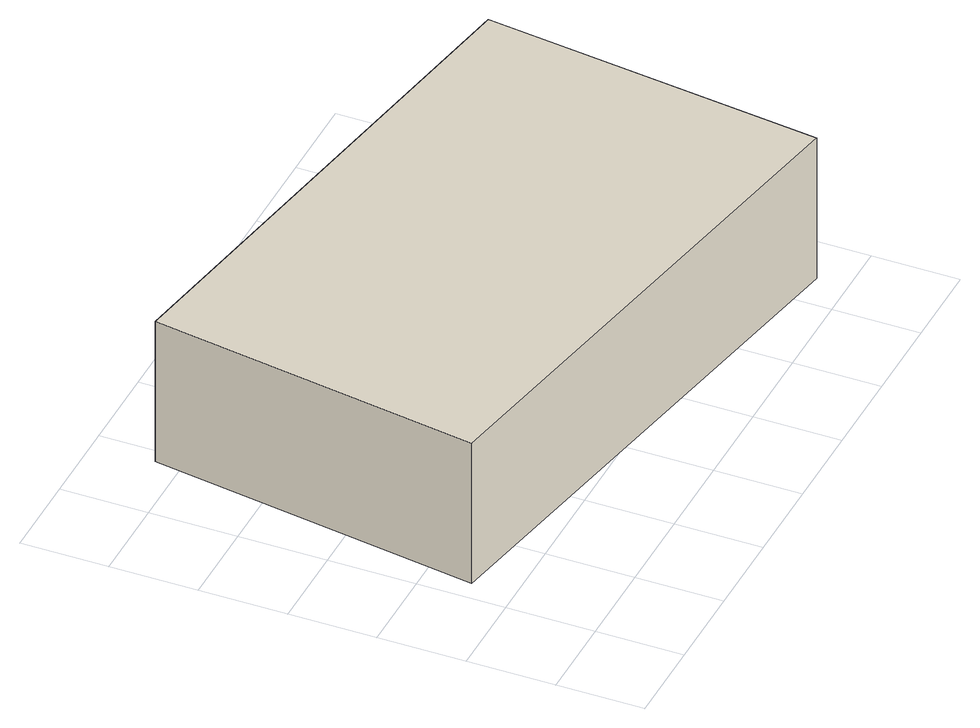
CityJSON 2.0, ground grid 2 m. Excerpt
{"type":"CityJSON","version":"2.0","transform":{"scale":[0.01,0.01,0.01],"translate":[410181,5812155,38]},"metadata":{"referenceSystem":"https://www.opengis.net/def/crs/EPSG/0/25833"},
"CityObjects":{
"building1":{"type":"Building","attributes":{"Gemeindeschluessel":"11000009","BezugspunktDach":"2200","function":"31001_2520","measuredHeight":3.59,"storeysAboveGround":1},"address":[{"country":"Germany","locality":"Berlin","thoroughfareNumber":"743","thoroughfareName":"Fürstenwalder Damm"}],"geometry":[{"type":"Solid","lod":"1","boundaries":[[[[0,1,2,3]],[[4,5,6,7]],[[4,7,3,2]],[[5,4,2,1]],[[6,5,1,0]],[[7,6,0,3]]]]}]}
},
"vertices":[
[1286,71,373],[1385,850,373],[167,1058,373],[48,297,373],[167,1058,14],[1385,850,14],[1286,71,14],[48,297,14]
]}
